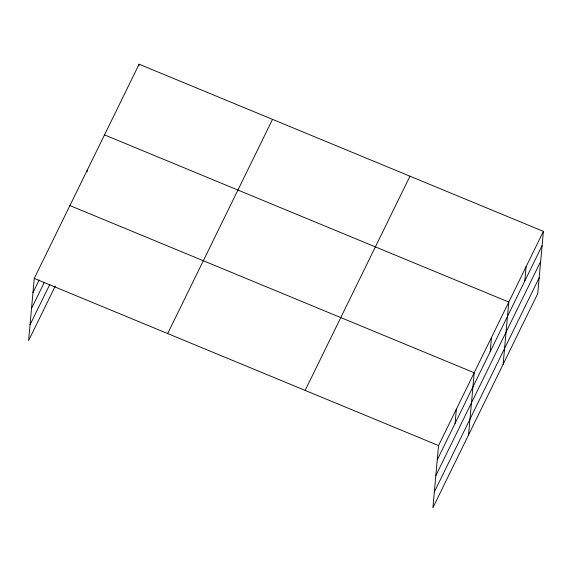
<?xml version="1.0" encoding="UTF-8"?>
<svg xmlns="http://www.w3.org/2000/svg" width="572" height="572" viewBox="0 0 572 572"><rect width="100%" height="100%" fill="white"/><g stroke="black" fill="none" stroke-linecap="round" stroke-linejoin="round"><path stroke-width="0.86" d="M543.4 231.374L438.552 445.567L432.89 507.793L537.737 293.6L543.4 231.374L139.11 64.207L34.263 278.4L28.6 340.626L55.334 286.007M87.058 171.907L87.209 170.227M138.953 65.88L139.11 64.207M455.083 423.409L456.377 409.152M468.539 434.97L474.202 372.744L69.913 205.57M490.204 351.651L491.498 337.401M503.138 364.285L508.801 302.059L104.512 134.885M524.803 280.974L526.097 266.716M32.969 292.649L39.168 279.987M31.524 308.487L44.309 282.361M30.044 324.796L49.8 284.427M167.682 333.562L272.522 119.369M305.141 390.404L409.981 176.205M437.258 459.824L542.106 245.631M435.814 475.654L540.662 261.461M434.334 491.963L539.174 277.77M34.263 278.4L438.552 445.567"/></g></svg>
